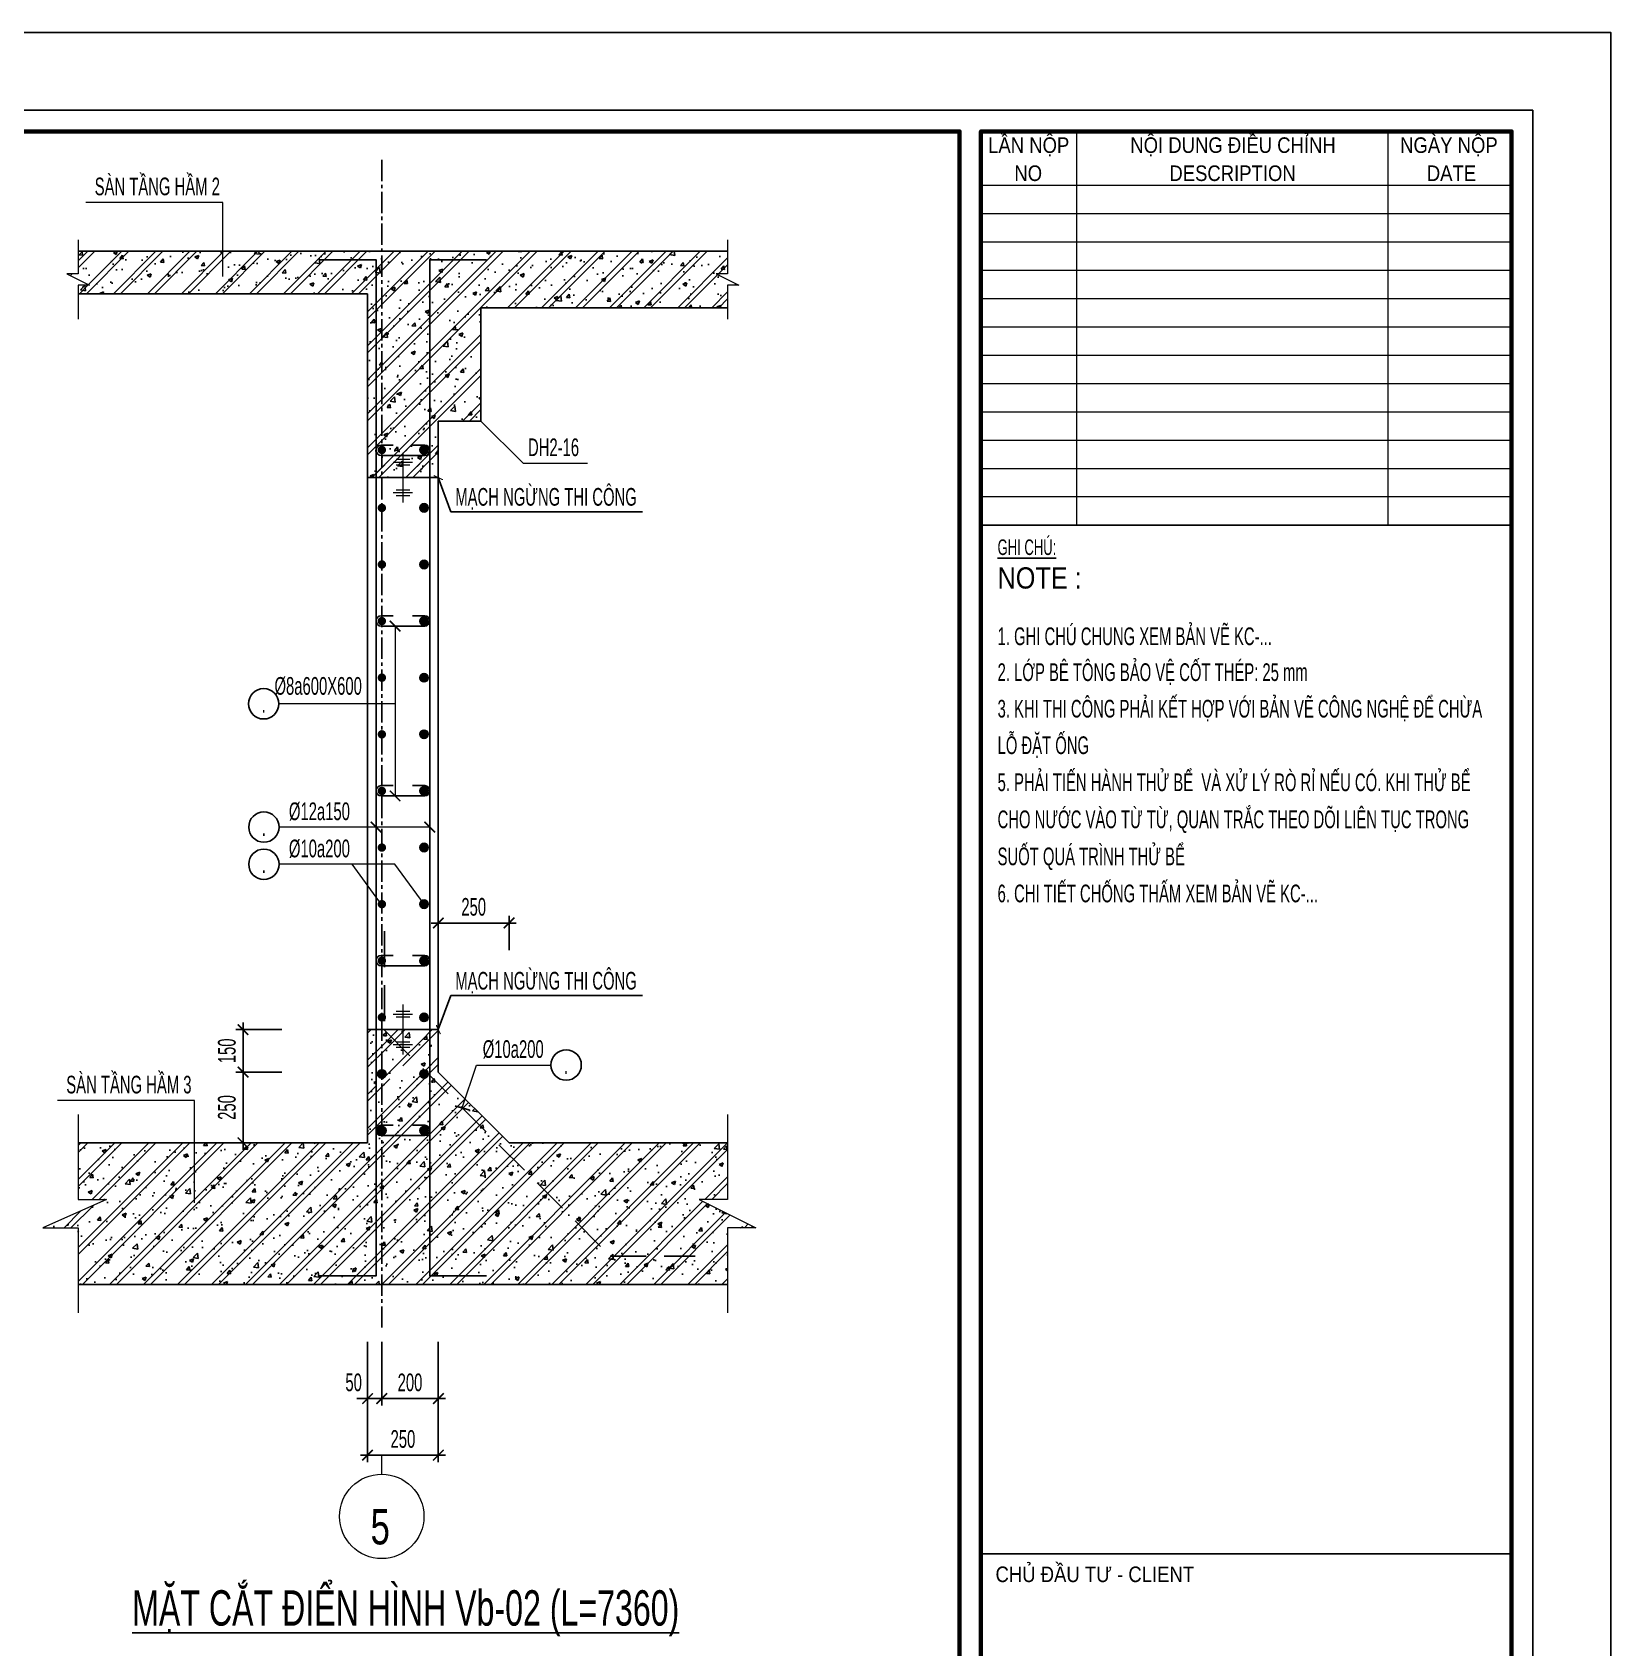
# Model space of a CAD drawing. Header units: millimetres. Extents: x 49116 to 95141, y 45601 to 60451.
# Drawn here: x 64564 to 70141, y 54745 to 60451 of the extents above; entities that cross this region are included whole.
import ezdxf
from ezdxf.enums import TextEntityAlignment as Align

# ---------------------------------------------------------------- set-up
doc = ezdxf.new("R2010")
doc.units = ezdxf.units.MM
doc.header["$MEASUREMENT"] = 0
doc.linetypes.add('CENTER2', pattern=[1.125, 0.75, -0.125, 0.125, -0.125])
doc.linetypes.add('HIDDEN', pattern=[9.525, 6.35, -3.175])
doc.layers.get('DEFPOINTS').update_dxf_attribs({"color": 252})
for name, color, linetype in [('CDC -TEXT KHUNG', 7, 'Continuous'), ('CDC-KHUNGTEN', 7, 'Continuous'), ('CDC.01.AXIS', 160, 'CENTER2'), ('CDC.02.DIM', 1, 'Continuous'), ('CDC.03.BORDER', 3, 'Continuous'), ('CDC.05.STEEL', 4, 'Continuous'), ('CDC.06.TEXT', 2, 'Continuous'), ('CDC.10.HATCH', 251, 'Continuous'), ('CDC.14.STEELNUM', 3, 'Continuous'), ('CDC.16.BIGTEXT', 6, 'Continuous')]:
    doc.layers.add(name, color=color, linetype=linetype)
doc.layers.add('CDC_11.NOTE', color=8, linetype='Continuous', lineweight=18)
doc.layers.add('KCS_CHI', color=1, linetype='Continuous', lineweight=15)
doc.styles.add('arial', font='arial.ttf', dxfattribs={"width": 0.6})
doc.styles.add('arial1', font='arial.ttf', dxfattribs={"width": 0.7})
doc.styles.add('Arial_4', font='arial.ttf', dxfattribs={"width": 0.75, "height": 3})
doc.styles.add('KT CDC', font='arial.ttf', dxfattribs={"width": 0.85, "height": 200})
doc.linetypes.add('ZIGZAG', pattern='A,0.0001,-0.2,[131,ltypeshp.shx,S=0.2,R=0,X=-0.2,Y=0],-0.4,[131,ltypeshp.shx,S=0.2,R=180,X=0.2,Y=0],-0.2', length=0.8001)
doc.dimstyles.new('1-25', dxfattribs={"dimscale": 25, "dimtxt": 2.5, "dimasz": 1, "dimexe": 1, "dimexo": 1, "dimgap": 1, "dimtad": 1, "dimdec": 0, "dimrnd": 1, "dimdsep": 46, "dimtxsty": 'arial1', "dimblk": 'ARCHTICK', "dimcen": 1, "dimdle": 1, "dimclrd": 1, "dimclre": 1, "dimclrt": 2, "dimadec": 0, "dimazin": 0, "dimtfac": 0.00072, "dimtdec": 0, "dimtix": 1, "dimtmove": 2, "dimatfit": 3, "dimldrblk": 'ARCHTICK', "dimfxl": 1, "dimtolj": 1, "dimarcsym": 0})
doc.dimstyles.new('DIM25', dxfattribs={"dimscale": 25, "dimtxt": 2.5, "dimasz": 1.5, "dimexe": 1, "dimexo": 0, "dimgap": 1, "dimtad": 1, "dimdec": 0, "dimzin": 0, "dimdsep": 46, "dimtxsty": 'arial', "dimblk1": 'ARCHTICK', "dimblk2": 'ARCHTICK', "dimsah": 1, "dimcen": 0.09, "dimdle": 1, "dimclrd": 256, "dimclre": 1, "dimclrt": 2, "dimadec": 0, "dimazin": 0, "dimtfac": 1, "dimtdec": 0, "dimtix": 1, "dimtmove": 2, "dimatfit": 0, "dimldrblk": 'DOT', "dimfxl": 50, "dimtolj": 1, "dimtzin": 0, "dimarcsym": 0})
pattern_1 = [(50, (38656.8, 85479.55), (143.45204, -12.55043), [15, -165]), (355, (38656.8, 85479.55), (-27.75027, 150.43843), [12, -132]), (100.4514, (38668.76, 85478.5), (115.70188, 137.8879), [12.74804, -140.2284]), (46.1842, (38656.8, 85519.55), (213.4482, -33.1038), [22.5, -247.5]), (96.6356, (38674.59, 85516.79), (186.9325, 194.8236), [19.122, -210.3426]), (351.1842, (38656.8, 85519.55), (186.9324, 194.8237), [18, -198]), (21, (38676.8, 85509.55), (119.3814, -80.52378), [15, -165]), (326, (38676.8, 85509.55), (48.66307, 145.03), [12, -132]), (71.4514, (38686.75, 85502.84), (168.04453, 64.5061), [12.74804, -140.2284]), (37.5, (38656.8, 85479.547), (2.43197, 66.57877), [0, -130.4, 0, -134, 0, -132.5]), (7.5, (38656.8, 85479.55), (52.61391, 78.88234), [0, -76.4, 0, -127.4, 0, -50.5]), (327.5, (38612.2, 85479.547), (106.76449, -4.510974), [0, -50, 0, -156, 0, -207]), (317.5, (38592.2, 85479.55), (116.63723, 20.021), [0, -65, 0, -103.6, 0, -147]), (45, (38656.8, 85479.55), (-60.10408, 60.10408), []), (45, (38656.8, 85504.05), (-60.10408, 60.10408), [])]

# ---------------------------------------------------------------- blocks, each defined once
blk = doc.blocks.new('_ArchTick')
at = {"color": 0, "linetype": 'ByBlock', "const_width": 0.15}
blk.add_lwpolyline([(-0.5, -0.5), (0.5, 0.5)], dxfattribs=at)
blk = doc.blocks.new('*D101')
at = {"layer": 'CDC.02.DIM', "lineweight": -2, "transparency": 16777216}
blk.add_line((65308.9, 56503), (65308.9, 56803), dxfattribs=at)
at = {"layer": 'CDC.02.DIM', "color": 1, "lineweight": -2, "transparency": 16777216}
for p, q in [((65445.7, 56778), (65283.9, 56778)), ((65445.7, 56528), (65283.9, 56528))]:
    blk.add_line(p, q, dxfattribs=at)
at = {"layer": 'DEFPOINTS', "color": 0, "transparency": 16777216}
for p in [(65308.9, 56778), (65445.7, 56778), (65445.7, 56528)]:
    blk.add_point(p, dxfattribs=at)
at = {"layer": 'CDC.02.DIM', "lineweight": -2, "transparency": 16777216, "xscale": 37.5, "yscale": 37.5, "zscale": 37.5}
for p, rotation in [((65308.9, 56778), 90), ((65308.9, 56528), 270)]:
    blk.add_blockref('_ArchTick', p, dxfattribs=dict(at, rotation=rotation))
at = {"layer": 'CDC.02.DIM', "color": 2, "transparency": 16777216, "insert": (65252, 56653), "char_height": 62.5, "attachment_point": 5, "rotation": 90, "style": 'arial'}
blk.add_mtext('\\A1;250', dxfattribs=at)
blk = doc.blocks.new('_DOT')
at = {"color": 0, "linetype": 'ByBlock'}
blk.add_line((-0.5, 0), (-1, 0), dxfattribs=at)
at = {"color": 0, "linetype": 'ByBlock', "const_width": 0.5}
blk.add_lwpolyline([(-0.25, 0, 1), (0.25, 0, 1)], format="xyb", close=True, dxfattribs=at)
blk = doc.blocks.new('*D102')
at = {"layer": 'CDC.02.DIM', "color": 1, "lineweight": -2, "transparency": 16777216}
for p, q in [((65798.9, 55824.6), (65798.9, 55599.6)), ((65998.9, 55824.6), (65998.9, 55599.6))]:
    blk.add_line(p, q, dxfattribs=at)
at = {"layer": 'CDC.02.DIM', "lineweight": -2, "transparency": 16777216}
blk.add_line((66023.9, 55624.6), (65773.9, 55624.6), dxfattribs=at)
at = {"layer": 'DEFPOINTS', "color": 0, "transparency": 16777216}
for p in [(65798.9, 55824.6), (65998.9, 55824.6), (65798.9, 55624.6)]:
    blk.add_point(p, dxfattribs=at)
at = {"layer": 'CDC.02.DIM', "lineweight": -2, "transparency": 16777216, "xscale": 37.5, "yscale": 37.5, "zscale": 37.5, "rotation": 180}
blk.add_blockref('_ArchTick', (65798.9, 55624.6), dxfattribs=at)
at = {"layer": 'CDC.02.DIM', "lineweight": -2, "transparency": 16777216, "xscale": 37.5, "yscale": 37.5, "zscale": 37.5}
blk.add_blockref('_ArchTick', (65998.9, 55624.6), dxfattribs=at)
at = {"layer": 'CDC.02.DIM', "color": 2, "transparency": 16777216, "insert": (65898.9, 55681.5), "char_height": 62.5, "attachment_point": 5, "style": 'arial'}
blk.add_mtext('\\A1;200', dxfattribs=at)
blk = doc.blocks.new('*D103')
at = {"layer": 'CDC.02.DIM', "color": 1, "lineweight": -2, "transparency": 16777216}
for p, q in [((65445.7, 56928), (65283.9, 56928)), ((65445.7, 56778), (65283.9, 56778))]:
    blk.add_line(p, q, dxfattribs=at)
at = {"layer": 'CDC.02.DIM', "lineweight": -2, "transparency": 16777216}
blk.add_line((65308.9, 56753), (65308.9, 56953), dxfattribs=at)
at = {"layer": 'DEFPOINTS', "color": 0, "transparency": 16777216}
for p in [(65308.9, 56928), (65445.7, 56928), (65445.7, 56778)]:
    blk.add_point(p, dxfattribs=at)
at = {"layer": 'CDC.02.DIM', "lineweight": -2, "transparency": 16777216, "xscale": 37.5, "yscale": 37.5, "zscale": 37.5}
for p, rotation in [((65308.9, 56928), 90), ((65308.9, 56778), 270)]:
    blk.add_blockref('_ArchTick', p, dxfattribs=dict(at, rotation=rotation))
at = {"layer": 'CDC.02.DIM', "color": 2, "transparency": 16777216, "insert": (65252, 56853), "char_height": 62.5, "attachment_point": 5, "rotation": 90, "style": 'arial'}
blk.add_mtext('\\A1;150', dxfattribs=at)
blk = doc.blocks.new('*D115')
at = {"layer": 'CDC.02.DIM', "color": 1, "lineweight": -2, "transparency": 16777216}
for p, q in [((65748.9, 55824.6), (65748.9, 55599.6)), ((65798.9, 55824.6), (65798.9, 55599.6))]:
    blk.add_line(p, q, dxfattribs=at)
at = {"layer": 'CDC.02.DIM', "lineweight": -2, "transparency": 16777216}
for p, q in [((65748.9, 55624.6), (65711.4, 55624.6)), ((65798.9, 55624.6), (65748.9, 55624.6)), ((65798.9, 55624.6), (65836.4, 55624.6))]:
    blk.add_line(p, q, dxfattribs=at)
at = {"layer": 'DEFPOINTS', "color": 0, "transparency": 16777216}
for p in [(65748.9, 55824.6), (65798.9, 55824.6), (65748.9, 55624.6)]:
    blk.add_point(p, dxfattribs=at)
at = {"layer": 'CDC.02.DIM', "lineweight": -2, "transparency": 16777216, "xscale": 37.5, "yscale": 37.5, "zscale": 37.5}
blk.add_blockref('_ArchTick', (65748.9, 55624.6), dxfattribs=at)
at = {"layer": 'CDC.02.DIM', "lineweight": -2, "transparency": 16777216, "xscale": 37.5, "yscale": 37.5, "zscale": 37.5, "rotation": 180}
blk.add_blockref('_ArchTick', (65798.9, 55624.6), dxfattribs=at)
at = {"layer": 'CDC.02.DIM', "color": 2, "transparency": 16777216, "insert": (65699.8, 55681.5), "char_height": 62.5, "attachment_point": 5, "style": 'arial'}
blk.add_mtext('\\A1;50', dxfattribs=at)
blk = doc.blocks.new('*D116')
at = {"layer": 'CDC.02.DIM', "color": 1, "lineweight": -2, "transparency": 16777216}
for p, q in [((65748.9, 55824.6), (65748.9, 55399.6)), ((65998.9, 55824.6), (65998.9, 55399.6))]:
    blk.add_line(p, q, dxfattribs=at)
at = {"layer": 'CDC.02.DIM', "lineweight": -2, "transparency": 16777216}
blk.add_line((66023.9, 55424.6), (65723.9, 55424.6), dxfattribs=at)
at = {"layer": 'DEFPOINTS', "color": 0, "transparency": 16777216}
for p in [(65748.9, 55824.6), (65998.9, 55824.6), (65748.9, 55424.6)]:
    blk.add_point(p, dxfattribs=at)
at = {"layer": 'CDC.02.DIM', "lineweight": -2, "transparency": 16777216, "xscale": 37.5, "yscale": 37.5, "zscale": 37.5, "rotation": 180}
blk.add_blockref('_ArchTick', (65748.9, 55424.6), dxfattribs=at)
at = {"layer": 'CDC.02.DIM', "lineweight": -2, "transparency": 16777216, "xscale": 37.5, "yscale": 37.5, "zscale": 37.5}
blk.add_blockref('_ArchTick', (65998.9, 55424.6), dxfattribs=at)
at = {"layer": 'CDC.02.DIM', "color": 2, "transparency": 16777216, "insert": (65873.9, 55481.5), "char_height": 62.5, "attachment_point": 5, "style": 'arial'}
blk.add_mtext('\\A1;250', dxfattribs=at)
blk = doc.blocks.new('*D201')
at = {"layer": 'CDC.02.DIM', "lineweight": -2, "transparency": 16777216}
blk.add_line((66273.9, 57304.6), (65973.9, 57304.6), dxfattribs=at)
at = {"layer": 'CDC.02.DIM', "color": 1, "lineweight": -2, "transparency": 16777216}
for p, q in [((65998.9, 57208.4), (65998.9, 57329.6)), ((66248.9, 57208.4), (66248.9, 57329.6))]:
    blk.add_line(p, q, dxfattribs=at)
at = {"layer": 'DEFPOINTS', "color": 0, "transparency": 16777216}
for p in [(65998.9, 57304.6), (65998.9, 57208.4), (66248.9, 57208.4)]:
    blk.add_point(p, dxfattribs=at)
at = {"layer": 'CDC.02.DIM', "lineweight": -2, "transparency": 16777216, "xscale": 37.5, "yscale": 37.5, "zscale": 37.5, "rotation": 180}
blk.add_blockref('_ArchTick', (65998.9, 57304.6), dxfattribs=at)
at = {"layer": 'CDC.02.DIM', "lineweight": -2, "transparency": 16777216, "xscale": 37.5, "yscale": 37.5, "zscale": 37.5}
blk.add_blockref('_ArchTick', (66248.9, 57304.6), dxfattribs=at)
at = {"layer": 'CDC.02.DIM', "color": 2, "transparency": 16777216, "insert": (66123.9, 57361.5), "char_height": 62.5, "attachment_point": 5, "style": 'arial'}
blk.add_mtext('\\A1;250', dxfattribs=at)
blk = doc.blocks.new('CDTA1')
at = {"layer": 'CDC-KHUNGTEN', "color": 6, "lineweight": 25}
blk.add_line((0, 90), (-75, 90), dxfattribs=at)
at = {"layer": 'CDC-KHUNGTEN', "color": 6, "style": 'KT CDC', "width": 0.85}
blk.add_text('CHỦ ĐẦU TƯ - CLIENT', height=2.2, dxfattribs=at).set_placement((-72.93, 86))
blk = doc.blocks.new('KHUNG A1')
at = {"layer": 'CDC-KHUNGTEN', "color": 8, "lineweight": 9}
for p, q in [((10382.72, 1278.17), (10382.72, 1222.51)), ((10426.72, 1278.17), (10426.72, 1222.51)), ((10444.22, 1270.51), (10369.22, 1270.51)), ((10444.22, 1266.51), (10369.22, 1266.51)), ((10444.22, 1262.51), (10369.22, 1262.51)), ((10444.22, 1258.51), (10369.22, 1258.51)), ((10444.22, 1254.51), (10369.22, 1254.51)), ((10444.22, 1250.51), (10369.22, 1250.51)), ((10444.22, 1246.51), (10369.22, 1246.51)), ((10444.22, 1242.51), (10369.22, 1242.51)), ((10444.22, 1238.51), (10369.22, 1238.51)), ((10444.22, 1234.51), (10369.22, 1234.51)), ((10444.22, 1230.51), (10369.22, 1230.51)), ((10444.22, 1226.51), (10369.22, 1226.51))]:
    blk.add_line(p, q, dxfattribs=at)
at = {"layer": 'CDC-KHUNGTEN', "color": 6, "lineweight": 25}
blk.add_line((10444.22, 1222.51), (10369.22, 1222.51), dxfattribs=at)
at = {"layer": 'CDC-KHUNGTEN', "color": 8}
blk.add_lwpolyline([(10368.18, 709.17), (10447.22, 709.17), (10447.22, 1281.17), (9647.22, 1281.17), (9647.22, 709.17), (10368.18, 709.17)], dxfattribs=at)
at = {"layer": 'CDC-KHUNGTEN', "color": 255, "lineweight": 60}
blk.add_lwpolyline([(10366.22, 712.17), (10366.22, 1278.17), (9650.22, 1278.17), (9650.22, 712.17), (10366.22, 712.17)], close=True, dxfattribs=at)
blk.add_lwpolyline([(10369.22, 712.17), (10444.22, 712.17), (10444.22, 1278.17), (10369.22, 1278.17), (10369.22, 712.17)], dxfattribs=at)
at = {"layer": 'DEFPOINTS', "color": 1, "ltscale": 0.2}
blk.add_lwpolyline([(9617.22, 698.17), (9617.22, 1292.17), (10458.22, 1292.17), (10458.22, 698.17), (9617.22, 698.17)], close=True, dxfattribs=at)
at = {"layer": 'CDC-KHUNGTEN'}
blk.add_blockref('CDTA1', (10444.22, 987.17), dxfattribs=at)
at = {"layer": 'CDC -TEXT KHUNG', "color": 7, "style": 'KT CDC', "width": 0.85}
for s, p in [('NO', (10373.95, 1271.16)), ('DESCRIPTION', (10395.86, 1271.16)), ('DATE', (10432.24, 1271.16))]:
    blk.add_text(s, height=2.2, dxfattribs=at).set_placement(p)
at = {"layer": 'CDC -TEXT KHUNG', "char_height": 2.2, "attachment_point": 2, "line_spacing_factor": 0.941778, "style": 'KT CDC'}
for s, insert, width in [('LẦN NỘP', (10375.98, 1277.33), 14.6422), ('NỘI DUNG ĐIỀU CHỈNH', (10404.85, 1277.33), 36.9971), ('NGÀY NỘP', (10435.36, 1277.33), 17.5559)]:
    blk.add_mtext(s, dxfattribs=dict(at, insert=insert, width=width))
at = {"layer": 'CDC-KHUNGTEN', "color": 7, "style": 'Arial_4', "width": 0.85}
blk.add_text('NOTE :', height=3, dxfattribs=at).set_placement((10371.58, 1213.57))
at = {"layer": 'CDC-KHUNGTEN', "color": 6, "insert": (10371.58, 1220.51), "char_height": 2.2, "width": 18.8196, "attachment_point": 1, "style": 'arial'}
blk.add_mtext('{\\LGHI CHÚ:}', dxfattribs=at)
blk = doc.blocks.new('bang')
at = {"layer": 'CDC_11.NOTE', "ltscale": 3}
for points in [[(-25, 65), (25, 65)], [(0, 90), (0, -90)], [(-35, 55), (35, 55)], [(-25, 45), (25, 45)], [(-35, -55), (35, -55)], [(-25, -45), (25, -45)], [(-25, -65), (25, -65)]]:
    blk.add_lwpolyline(points, dxfattribs=at)

msp = doc.modelspace()

# ---------------------------------------------------------------- hatches: boundary and pattern name
at = {"layer": 'CDC.05.STEEL'}
for points in [[(65814.43, 58975.92, 1), (65784.43, 58975.92, 1)], [(65933.35, 58975.92, -1), (65963.35, 58975.92, -1)], [(65814.43, 58771.3, 1), (65784.43, 58771.3, 1)], [(65933.35, 58771.3, -1), (65963.35, 58771.3, -1)], [(65814.43, 58571.3, 1), (65784.43, 58571.3, 1)], [(65933.35, 58571.3, -1), (65963.35, 58571.3, -1)], [(65814.43, 58371.3, 1), (65784.43, 58371.3, 1)], [(65933.35, 58371.3, -1), (65963.35, 58371.3, -1)], [(65814.43, 58171.3, 1), (65784.43, 58171.3, 1)], [(65933.35, 58171.3, -1), (65963.35, 58171.3, -1)], [(65814.43, 57971.3, 1), (65784.43, 57971.3, 1)], [(65933.35, 57971.3, -1), (65963.35, 57971.3, -1)], [(65814.43, 57771.3, 1), (65784.43, 57771.3, 1)], [(65933.35, 57771.3, -1), (65963.35, 57771.3, -1)], [(65814.43, 57571.3, 1), (65784.43, 57571.3, 1)], [(65933.35, 57571.3, -1), (65963.35, 57571.3, -1)], [(65814.43, 57371.3, 1), (65784.43, 57371.3, 1)], [(65933.35, 57371.3, -1), (65963.35, 57371.3, -1)], [(65814.43, 57171.3, 1), (65784.43, 57171.3, 1)], [(65933.35, 57171.3, -1), (65963.35, 57171.3, -1)], [(65814.43, 56971.3, 1), (65784.43, 56971.3, 1)], [(65933.35, 56971.3, -1), (65963.35, 56971.3, -1)], [(65814.43, 56771.3, 1), (65784.43, 56771.3, 1)], [(65933.35, 56771.3, -1), (65963.35, 56771.3, -1)], [(65814.43, 56571.3, 1), (65784.43, 56571.3, 1)], [(65933.35, 56571.3, -1), (65963.35, 56571.3, -1)]]:
    msp.add_hatch(color=1, dxfattribs=at).paths.add_polyline_path(points)
at = {"layer": 'CDC.10.HATCH'}
h = msp.add_hatch(dxfattribs=at)
h.set_pattern_fill('CHAU-01', color=256, scale=20, style=0, pattern_type=2)
h.set_pattern_definition(pattern_1)
h.paths.add_polyline_path([(65748.89, 59528.02), (64726.98, 59528.02), (64726.98, 59558.02), (64766.98, 59558.02), (64686.98, 59598.02), (64726.98, 59598.02), (64726.98, 59678.02), (65748.89, 59678.02), (67020.8, 59678.02), (67020.8, 59598.02), (66980.8, 59598.02), (67060.8, 59558.02), (67020.8, 59558.02), (67020.8, 59478.02), (66148.89, 59478.02), (66148.89, 59078.02), (65998.89, 59078.02), (65998.89, 58878.02), (65748.89, 58878.02)])
h.paths.add_polyline_path([(65933.35, 58975.92, 1), (65963.35, 58975.92, 1)], flags=16)
h = msp.add_hatch(dxfattribs=at)
h.set_pattern_fill('CHAU-01', color=256, scale=20, style=0, pattern_type=2)
h.set_pattern_definition(pattern_1)
h.paths.add_polyline_path([(65968.89, 58978.02), (65998.89, 58978.02), (65998.89, 58878.02), (65982.23, 58878.02, 0.6008344), (65968.89, 58884.24)], flags=16)
h.paths.add_polyline_path([(65873.89, 58978.02), (65998.89, 58978.02), (65998.89, 58878.02), (65873.89, 58878.02)])
h.paths.add_polyline_path([(65933.35, 58925.92, 1), (65963.35, 58925.92, 1)], flags=16)
h.paths.add_polyline_path([(65778.89, 58978.02), (65873.89, 58978.02), (65873.89, 58906.49), (65797.12, 58906.49, -0.4142136), (65778.89, 58924.71)])
h.paths.add_polyline_path([(65748.89, 58978.02), (65873.89, 58978.02), (65873.89, 58878.02), (65748.89, 58878.02)])
h.paths.add_polyline_path([(65778.89, 58924.71, 0.4142136), (65797.12, 58906.49), (65873.89, 58906.49), (65873.89, 58885.27, 0.3749931), (65865.67, 58878.02), (65848.86, 58878.02, 0.8768493), (65832.34, 58878.02), (65815.53, 58878.02, 0.8768511), (65799, 58878.02), (65782.19, 58878.02, 0.2032589), (65778.89, 58883.63)])
h.paths.add_polyline_path([(65873.92, 58906.49), (65950.67, 58906.49, 0.4142136), (65968.89, 58924.71), (65968.89, 58884.24, 0.2216008), (65965.59, 58878.02), (65948.9, 58878.02, 0.9487599), (65932.25, 58878.02), (65915.53, 58878.02, 0.8768459), (65899, 58878.02), (65882.19, 58878.02, 0.3767266), (65873.92, 58885.27)], flags=16)
h.paths.add_polyline_path([(65808.89, 56875.6), (65808.89, 56928.02), (65998.89, 56928.02), (65998.89, 56728.02), (65956.47, 56728.02)])
h.paths.add_polyline_path([(65933.35, 56771.3, 1), (65963.35, 56771.3, 1)], flags=16)
h.paths.add_polyline_path([(65748.89, 56928.02), (65808.89, 56928.02), (65808.89, 56875.6), (65873.89, 56810.6), (65791.32, 56728.02), (65748.89, 56728.02)])
h.paths.add_polyline_path([(65784.43, 56771.3, 1), (65814.43, 56771.3, 1)], flags=16)
h.paths.add_polyline_path([(65808.89, 56928.02), (65938.89, 56928.02), (65938.89, 56875.6), (65873.89, 56810.6), (65808.89, 56875.6)], flags=17)
h.paths.add_polyline_path([(65873.89, 56810.6), (65930.82, 56753.67), (65873.89, 56753.67)], flags=17)
h.paths.add_polyline_path([(65816.96, 56753.67), (65873.89, 56753.67), (65873.89, 56728.02), (65791.32, 56728.02)])
h.paths.add_polyline_path([(65873.89, 56753.67), (65930.82, 56753.67), (65956.47, 56728.02), (65873.89, 56728.02)], flags=17)
h.paths.add_polyline_path([(65778.89, 56771.89, 0.4142136), (65797.12, 56753.67), (65816.96, 56753.67), (65791.32, 56728.02), (65778.89, 56728.02)], flags=16)
h.paths.add_polyline_path([(65930.82, 56753.67), (65950.67, 56753.67, 0.4142136), (65968.89, 56771.89), (65968.89, 56728.02), (65956.47, 56728.02)], flags=17)
h = msp.add_hatch(dxfattribs=at)
h.set_pattern_fill('CHAU-01', color=256, scale=20, style=0, pattern_type=2)
h.set_pattern_definition(pattern_1)
h.paths.add_polyline_path([(65778.89, 58974.71, 0.4142136), (65797.12, 58956.49), (65873.89, 58956.49), (65873.89, 58885.27, 0.3749931), (65865.67, 58878.02), (65848.86, 58878.02, 0.8768493), (65832.34, 58878.02), (65815.53, 58878.02, 0.8768511), (65799, 58878.02), (65782.19, 58878.02, 0.2032589), (65778.89, 58883.63)])
h = msp.add_hatch(dxfattribs=at)
h.set_pattern_fill('CHAU-01', color=256, scale=20, style=0, pattern_type=2)
h.set_pattern_definition(pattern_1)
h.paths.add_polyline_path([(65873.89, 58937.01), (65873.89, 58956.49), (65950.67, 58956.49, 0.4142136), (65968.89, 58974.71), (65968.89, 58884.24, 0.2216008), (65965.59, 58878.02), (65948.9, 58878.02, 0.9487599), (65932.25, 58878.02), (65915.53, 58878.02, 0.8768459), (65899, 58878.02), (65882.19, 58878.02, 0.3767266), (65873.92, 58885.27), (65873.92, 58937.01)])
h = msp.add_hatch(dxfattribs=at)
h.set_pattern_fill('CHAU-01', color=256, scale=20, style=0, pattern_type=2)
h.set_pattern_definition(pattern_1)
h.paths.add_polyline_path([(65808.89, 56875.6), (65808.89, 56928.02), (65873.89, 56928.02), (65873.89, 56810.6)])
h.paths.add_polyline_path([(65873.92, 56928.02), (65938.89, 56928.02), (65938.89, 56875.6), (65873.89, 56810.6), (65873.89, 56869.03), (65873.92, 56869.03)])
h = msp.add_hatch(dxfattribs=at)
h.set_pattern_fill('CHAU-01', color=256, scale=20, style=0, pattern_type=2)
h.set_pattern_definition(pattern_1)
h.paths.add_polyline_path([(65748.89, 56528.02), (65748.89, 56728.02), (65778.89, 56728.02), (65778.89, 56715.6), (65791.32, 56728.02), (65998.89, 56778.02), (66248.89, 56528.02), (67020.8, 56528.02), (67020.8, 56328.02), (66920.8, 56328.02), (67120.8, 56228.02), (67020.8, 56228.02), (67020.8, 56028.02), (64726.98, 56028.02), (64726.98, 56228.02), (64601.98, 56228.02), (64826.98, 56328.02), (64726.98, 56328.02), (64726.98, 56528.02)])

# ---------------------------------------------------------------- linework, layer by layer
at = {"layer": 'CDC.01.AXIS', "ltscale": 100}
msp.add_line((65798.89, 60000.36), (65798.89, 55874.19), dxfattribs=at)
at = {"layer": 'CDC.03.BORDER'}
for p, q in [((65748.89, 59678.02), (64726.98, 59678.02)), ((65748.89, 59678.02), (67020.8, 59678.02)), ((65748.89, 59528.02), (64726.98, 59528.02)), ((66148.89, 59478.02), (67020.8, 59478.02)), ((65998.89, 59078.02), (66148.89, 59078.02)), ((65748.89, 56528.02), (64726.98, 56528.02)), ((66248.89, 56528.02), (67020.8, 56528.02)), ((64726.98, 56028.02), (67020.8, 56028.02))]:
    msp.add_line(p, q, dxfattribs=at)
at = {"layer": 'CDC.03.BORDER', "ltscale": 5}
for p, q in [((65748.89, 59528.02), (65748.89, 56528.02)), ((66148.89, 59478.02), (66148.89, 59078.02)), ((65998.89, 59078.02), (65998.89, 56778.02)), ((66248.89, 56528.02), (65998.89, 56778.02))]:
    msp.add_line(p, q, dxfattribs=at)
at = {"layer": 'CDC.03.BORDER', "linetype": 'ZIGZAG', "ltscale": 40}
for p, q in [((65748.89, 58878.02), (65998.89, 58878.02)), ((65748.89, 56928.02), (65998.89, 56928.02))]:
    msp.add_line(p, q, dxfattribs=at)
at = {"layer": 'CDC.05.STEEL'}
msp.add_line((65998.89, 56928.02), (65748.89, 56928.02), dxfattribs=at)
for points in [[(65578.89, 59648.02), (65778.89, 59648.02), (65778.89, 56058.02), (65578.89, 56058.02)], [(66168.89, 56058.02), (65968.89, 56058.02), (65968.89, 59648.02), (66168.89, 59648.02)]]:
    msp.add_lwpolyline(points, dxfattribs=at)
for points in [[(65839.64, 58992.94), (65797.12, 58992.94, 1), (65797.12, 58956.49), (65950.67, 58956.49, 1), (65950.67, 58992.94), (65908.14, 58992.94)], [(65839.64, 58390.12), (65797.12, 58390.12, 1), (65797.12, 58353.67), (65950.67, 58353.67, 1), (65950.67, 58390.12), (65908.14, 58390.12)], [(65839.64, 57790.12), (65797.12, 57790.12, 1), (65797.12, 57753.67), (65950.67, 57753.67, 1), (65950.67, 57790.12), (65908.14, 57790.12)], [(65839.64, 57190.12), (65797.12, 57190.12, 1), (65797.12, 57153.67), (65950.67, 57153.67, 1), (65950.67, 57190.12), (65908.14, 57190.12)], [(65839.64, 56590.12), (65797.12, 56590.12, 1), (65797.12, 56553.67), (65950.67, 56553.67, 1), (65950.67, 56590.12), (65908.14, 56590.12)]]:
    msp.add_lwpolyline(points, format="xyb", dxfattribs=at)
at = {"layer": 'CDC.05.STEEL', "linetype": 'HIDDEN', "ltscale": 20}
msp.add_lwpolyline([(65808.89, 57275.6), (65808.89, 56925.6), (66606.47, 56128.02), (66906.47, 56128.02)], dxfattribs=at)
at = {"layer": 'CDC.05.STEEL', "color": 1}
for centre in [(65948.35, 58975.92), (65948.35, 58771.3), (65948.35, 58571.3), (65948.35, 58371.3), (65948.35, 58171.3), (65948.35, 57971.3), (65948.35, 57771.3), (65948.35, 57571.3), (65948.35, 57371.3), (65948.35, 57171.3), (65948.35, 56971.3), (65799.43, 56771.3), (65948.35, 56771.3), (65799.43, 56571.3), (65948.35, 56571.3)]:
    msp.add_circle(centre, 15, dxfattribs=at)
at = {"layer": 'CDC.14.STEELNUM', "color": 1}
for centre in [(65381.82, 58079.05), (65382.68, 57643.59), (65382.68, 57512.2), (66450.5, 56802.88), (66450.5, 56802.88)]:
    msp.add_circle(centre, 53.62, dxfattribs=at)
at = {"layer": 'KCS_CHI'}
for p, q in [((65237.94, 59850.61), (64753.94, 59850.61)), ((65237.94, 59588.96), (65237.94, 59850.61)), ((66148.89, 59078.02), (66298.49, 58929.12)), ((66298.49, 58929.12), (66525.51, 58929.12)), ((65846.26, 58353.67), (65846.26, 57753.67)), ((65846.26, 58079.05), (65435.44, 58079.05)), ((65968.89, 57643.59), (65436.3, 57643.59)), ((65845.68, 57512.2), (65436.3, 57512.2)), ((65797.82, 57370.6), (65694.64, 57512.2)), ((65948.35, 57371.3), (65845.68, 57512.2)), ((65137.94, 56677.66), (64653.94, 56677.66)), ((65137.94, 56316.41), (65137.94, 56677.66)), ((65798.89, 55357.56), (65798.89, 55424.57))]:
    msp.add_line(p, q, dxfattribs=at)
for points in [[(64726.98, 59718.02), (64726.98, 59598.02), (64686.98, 59598.02), (64766.98, 59558.02), (64726.98, 59558.02), (64726.98, 59438.02)], [(67020.8, 59718.02), (67020.8, 59598.02), (66980.8, 59598.02), (67060.8, 59558.02), (67020.8, 59558.02), (67020.8, 59438.02)], [(66083.21, 56651.28), (66134.01, 56802.88), (66396.87, 56802.88)], [(64726.98, 56628.02), (64726.98, 56328.02), (64826.98, 56328.02), (64601.98, 56228.02), (64726.98, 56228.02), (64726.98, 55928.02)], [(67020.8, 56628.02), (67020.8, 56328.02), (66920.8, 56328.02), (67120.8, 56228.02), (67020.8, 56228.02), (67020.8, 55928.02)]]:
    msp.add_lwpolyline(points, dxfattribs=at)
msp.add_circle((65798.89, 55208.42), 149.14, dxfattribs=at)

# ---------------------------------------------------------------- block references
at = {"xscale": 24.99999999999999, "yscale": 24.99999999999999, "zscale": 24.99999999999999}
msp.add_blockref('KHUNG A1', (-191314.8, 28147.01), dxfattribs=at)
at = {"layer": 'CDC.02.DIM'}
for p, xscale, yscale, zscale, rotation in [((65846.26, 58353.67), -37.5, 37.5, 37.5, 180), ((65846.26, 57753.67), -37.5, 37.5, 37.5, 180), ((65778.89, 57643.59), -37.5, 37.5, 37.5, 180), ((65968.89, 57643.59), -37.5, 37.5, 37.5, 180), ((66083.21, 56651.28), 37.50000000004403, 37.50000000004403, 37.50000000004403, 119.5328589160333)]:
    msp.add_blockref('_ArchTick', p, dxfattribs=dict(at, xscale=xscale, yscale=yscale, zscale=zscale, rotation=rotation))
at = {"layer": 'KCS_CHI', "xscale": -0.9799999999999999, "yscale": 0.9799999999999999, "zscale": 0.9799999999999999}
for p in [(65873.89, 58878.02), (65873.89, 56928.02)]:
    msp.add_blockref('bang', p, dxfattribs=at)

# ---------------------------------------------------------------- texts
at = {"layer": 'CDC.06.TEXT', "style": 'arial', "width": 0.6}
for s, p in [('SÀN TẦNG HẦM 2', (64784.89, 59875.61)), ('DH2-16', (66315.73, 58954.12)), ('MẠCH NGỪNG THI CÔNG', (66058.85, 58778.93)), ('%%C8a600X600', (65420.09, 58111.1)), ('%%C12a150', (65471.05, 57668.12)), ('%%C10a200', (65471.05, 57536.72)), ('MẠCH NGỪNG THI CÔNG', (66058.85, 57069.48)), ('%%C10a200', (66155.74, 56828.15)), ('SÀN TẦNG HẦM 3', (64684.51, 56702.66))]:
    msp.add_text(s, height=62.5, dxfattribs=at).set_placement(p)
at = {"layer": 'CDC.06.TEXT', "color": 2, "linetype": 'ByBlock', "style": 'arial', "width": 0.6}
msp.add_text('1. GHI CHÚ CHUNG XEM BẢN VẼ KC-...', height=62.5, dxfattribs=at).set_placement((67974.74, 58317.6), align=Align.MIDDLE_LEFT)
for s, p in [('2. LỚP BÊ TÔNG BẢO VỆ CỐT THÉP: 25 mm', (67974.74, 58159.68)), ('3. KHI THI CÔNG PHẢI KẾT HỢP VỚI BẢN VẼ CÔNG NGHỆ ĐỂ CHỪA', (67974.74, 58030.58)), ('LỖ ĐẶT ỐNG', (67974.74, 57901.48)), ('5. PHẢI TIẾN HÀNH THỬ BỂ  VÀ XỬ LÝ RÒ RỈ NẾU CÓ. KHI THỬ BỂ', (67974.74, 57770.58)), ('CHO NƯỚC VÀO TỪ TỪ, QUAN TRẮC THEO DÕI LIÊN TỤC TRONG', (67974.74, 57639.68)), ('SUỐT QUÁ TRÌNH THỬ BỂ', (67974.74, 57508.79)), ('6. CHI TIẾT CHỐNG THẤM XEM BẢN VẼ KC-...', (67974.74, 57377.89))]:
    msp.add_text(s, height=62.5, dxfattribs=at).set_placement(p)
at = {"layer": 'CDC.14.STEELNUM', "linetype": 'ByBlock', "style": 'arial', "width": 0.6}
for p in [(65381.62, 58079.05), (65382.47, 57643.59), (65382.47, 57512.2), (66450.37, 56802.88)]:
    msp.add_text('.', height=62.5, dxfattribs=at).set_placement(p, align=Align.MIDDLE_CENTER)
at = {"layer": 'CDC.16.BIGTEXT', "color": 6, "style": 'arial', "width": 0.65}
msp.add_text('%%UMẶT CẮT ĐIỂN HÌNH Vb-02 (L=7360)', height=125, dxfattribs=at).set_placement((65883.77, 54885.03, 0), align=Align.MIDDLE)
at = {"layer": 'CDC.16.BIGTEXT', "insert": (65793.62, 55107.69), "char_height": 125, "width": 116.16, "attachment_point": 8, "line_spacing_factor": 0.938532}
msp.add_mtext('{\\fArial|b0|i0|c163|p34;\\W0.7;5}', dxfattribs=at)

# ---------------------------------------------------------------- dimensions: what is measured, and where the dimension line sits
at = {"layer": 'CDC.02.DIM'}
for base, p1, p2, angle, picture, middle in [((65998.89, 57304.6), (66248.89, 57208.38), (65998.89, 57208.38), 180, '*D201', (66123.89, 57361.51)), ((65308.92, 56928.02), (65445.71, 56778.02), (65445.71, 56928.02), 90, '*D103', (65252.01, 56853.02)), ((65308.92, 56778.02), (65445.71, 56528.02), (65445.71, 56778.02), 90, '*D101', (65252.01, 56653.02)), ((65748.89, 55424.57), (65998.89, 55824.57), (65748.89, 55824.57), 180, '*D116', (65873.89, 55481.48)), ((65798.89, 55624.57), (65998.89, 55824.57), (65798.89, 55824.57), 180, '*D102', (65898.89, 55681.48))]:
    dim = msp.add_linear_dim(base=base, p1=p1, p2=p2, angle=angle, dimstyle='DIM25', dxfattribs=at)
    dim.commit()
    dim.dimension.update_dxf_attribs({"geometry": picture, "text_midpoint": middle})
dim = msp.add_linear_dim(base=(65748.89, 55624.57), p1=(65798.89, 55824.57), p2=(65748.89, 55824.57), angle=180, dimstyle='DIM25', dxfattribs=at)
dim.commit()
dim.dimension.update_dxf_attribs({"geometry": '*D115', "text_midpoint": (65699.75, 55681.48), "dimtype": 160})

# ---------------------------------------------------------------- leaders
for points in [[(65998.92, 58878.02), (66043.43, 58757.75), (66720.12, 58757.75)], [(65998.92, 56928.02), (66043.43, 57048.3), (66720.12, 57048.3)]]:
    msp.add_leader(points, dimstyle='1-25', override={"dimgap": 1, "dimtad": 0}, dxfattribs=at)

doc.saveas('drawing.dxf')
